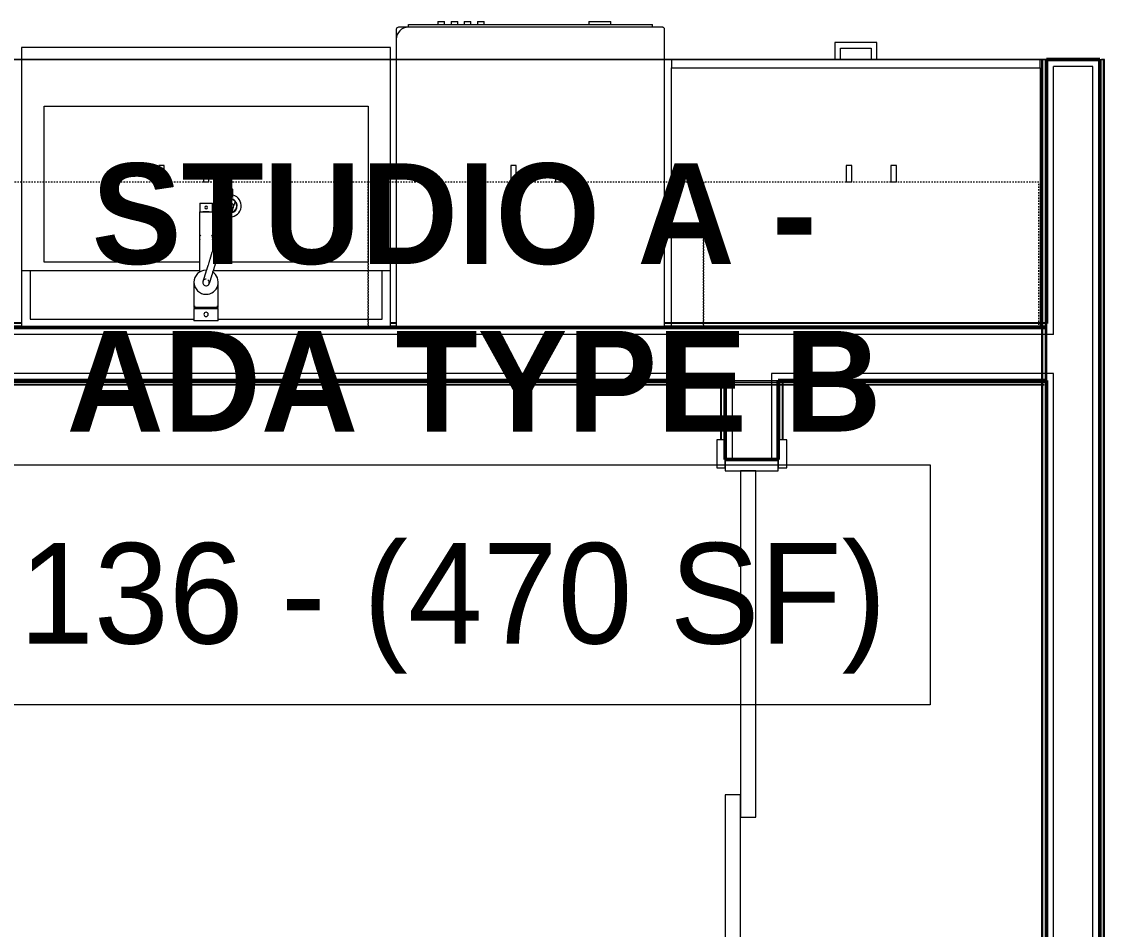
# Model space of a CAD drawing. Header units: inches. Extents: x -4235 to -464, y 9706 to 12425.
# Drawn here: x -3344.6 to -3247.8, y 10596.6 to 10677.8 of the extents above; entities that cross this region are included whole.
import ezdxf

# ---------------------------------------------------------------- set-up
doc = ezdxf.new("R2010")
doc.units = ezdxf.units.IN
doc.header["$MEASUREMENT"] = 0
doc.linetypes.add('Dash', pattern=[0.25, 0.125, -0.125])
for name, color, linetype, lineweight in [('0-1', 7, 'Continuous', 5), ('0-2', 10, 'Continuous', 9), ('A-AREA-IDEN', 2, 'Continuous', 9), ('A-DOOR-1', 7, 'Continuous', 9), ('A-DOOR-2', 90, 'Continuous', 20), ('A-DOOR-FRAM-1', 90, 'Continuous', 20), ('A-WALL-1', 250, 'Continuous', 50), ('A-WALL-2', 50, 'Continuous', 13), ('A-WALL-3', 10, 'Continuous', 9), ('A-WALL-4', 254, 'Continuous', 9), ('A-WALL-5', 7, 'Continuous', 9), ('A-WALL-6', 113, 'Continuous', 9), ('P-SANR-FIXT-1', 7, 'Continuous', 9), ('P-SANR-FIXT-2', 254, 'Continuous', 9), ('Q-CASE-1', 254, 'Continuous', 9), ('Q-CASE-2', 7, 'Continuous', 9), ('Q-CASE-3', 10, 'Continuous', 9), ('Q-CASE-4', 7, 'Dash', 9), ('Q-SPCQ-1', 7, 'Continuous', 9), ('Q-SPCQ-2', 10, 'Continuous', 9), ('Q-SPCQ-3', 254, 'Continuous', 9)]:
    doc.layers.add(name, color=color, linetype=linetype, lineweight=lineweight)
doc.styles.add('Century Gothic', font='ufonts.com_century-gothic.ttf', dxfattribs={"height": 9})
doc.styles.add('Century Gothic_B', font='GOTHICB.TTF', dxfattribs={"height": 9})

# ---------------------------------------------------------------- blocks, each defined once
blk = doc.blocks.new('Basic Wall _ INT - W4BØF - _5_8 GYP - 2X4 WOOD_BATT_ - 5_8 GYP_ - ___-3177710-BACKGROUND - 1ST FLOOR')
at = {"layer": 'A-WALL-3'}
for p, q in [((-3276.937, 10645.664), (-3276.961, 10645.664)), ((-3276.897, 10645.664), (-3276.847, 10645.664)), ((-3276.847, 10645.664), (-3276.836, 10645.664)), ((-3276.836, 10645.664), (-3276.759, 10645.664)), ((-3276.759, 10645.664), (-3276.821, 10645.664)), ((-3276.759, 10645.664), (-3276.548, 10645.664)), ((-3276.61, 10645.664), (-3276.756, 10645.664)), ((-3276.548, 10645.664), (-3276.61, 10645.664)), ((-3276.61, 10645.52), (-3276.61, 10645.471)), ((-3276.61, 10645.462), (-3276.61, 10645.385)), ((-3276.61, 10645.37), (-3276.61, 10645.27)), ((-3276.961, 10638.602), (-3276.961, 10640.352)), ((-3276.961, 10574.852), (-3276.961, 10576.602)), ((-3276.961, 10570.76), (-3276.937, 10570.784)), ((-3276.821, 10570.9), (-3276.759, 10570.962)), ((-3276.756, 10570.966), (-3276.61, 10571.111)), ((-3276.61, 10571.111), (-3276.548, 10571.173))]:
    blk.add_line(p, q, dxfattribs=at)
at = {"layer": 'A-WALL-4'}
for p, q in [((-3276.961, 10645.664), (-3276.918, 10645.664)), ((-3276.961, 10640.352), (-3276.961, 10645.664)), ((-3276.918, 10645.664), (-3276.897, 10645.664)), ((-3276.61, 10645.251), (-3276.61, 10640.352)), ((-3276.548, 10645.52), (-3276.548, 10645.471)), ((-3276.548, 10645.462), (-3276.548, 10645.385)), ((-3276.548, 10645.37), (-3276.548, 10645.27)), ((-3276.961, 10570.76), (-3276.961, 10574.852)), ((-3276.61, 10574.852), (-3276.61, 10571.111))]:
    blk.add_line(p, q, dxfattribs=at)
at = {"layer": 'A-WALL-5'}
for p, q in [((-3276.836, 10640.352), (-3276.836, 10645.664)), ((-3276.548, 10645.251), (-3276.548, 10640.352)), ((-3276.836, 10570.885), (-3276.836, 10574.852)), ((-3276.548, 10574.852), (-3276.548, 10571.173))]:
    blk.add_line(p, q, dxfattribs=at)
at = {"layer": 'A-WALL-5', "flags": 128}
for points in [[(-3276.836, 10570.885), (-3276.839, 10570.882), (-3276.847, 10570.874), (-3276.86, 10570.861), (-3276.877, 10570.844), (-3276.897, 10570.824), (-3276.918, 10570.803)], [(-3276.548, 10571.173), (-3276.667, 10571.054), (-3276.759, 10570.962), (-3276.817, 10570.904), (-3276.836, 10570.885)]]:
    blk.add_lwpolyline(points, dxfattribs=at)
blk = doc.blocks.new('Basic Wall _ INT - W4BØF - _5_8 GYP - 2X4 WOOD_BATT_ - 5_8 GYP_ - ___-3177711-BACKGROUND - 1ST FLOOR')
at = {"layer": 'A-WALL-3'}
for p, q in [((-3282.062, 10645.664), (-3282.125, 10645.664)), ((-3282.125, 10645.664), (-3282.005, 10645.664)), ((-3281.917, 10645.664), (-3282.062, 10645.664)), ((-3282.062, 10645.52), (-3282.062, 10645.473)), ((-3282.062, 10645.462), (-3282.062, 10645.388)), ((-3282.062, 10645.37), (-3282.062, 10645.274)), ((-3282.005, 10645.664), (-3281.836, 10645.664)), ((-3281.851, 10645.664), (-3281.913, 10645.664)), ((-3281.836, 10645.664), (-3281.775, 10645.664)), ((-3281.711, 10645.664), (-3281.735, 10645.664)), ((-3281.711, 10638.602), (-3281.711, 10640.352)), ((-3282.125, 10565.596), (-3282.062, 10565.659)), ((-3282.062, 10565.659), (-3281.917, 10565.804)), ((-3281.913, 10565.808), (-3281.851, 10565.87)), ((-3281.735, 10565.986), (-3281.711, 10566.01))]:
    blk.add_line(p, q, dxfattribs=at)
at = {"layer": 'A-WALL-4'}
for p, q in [((-3282.125, 10645.52), (-3282.125, 10645.473)), ((-3282.125, 10645.462), (-3282.125, 10645.388)), ((-3282.125, 10645.37), (-3282.125, 10645.274)), ((-3282.062, 10645.251), (-3282.062, 10640.352)), ((-3281.775, 10645.664), (-3281.754, 10645.664)), ((-3281.754, 10645.664), (-3281.711, 10645.664)), ((-3281.711, 10640.352), (-3281.711, 10645.664)), ((-3282.062, 10574.852), (-3282.062, 10565.659)), ((-3281.711, 10566.01), (-3281.711, 10574.852))]:
    blk.add_line(p, q, dxfattribs=at)
at = {"layer": 'A-WALL-5'}
for p, q in [((-3282.125, 10645.251), (-3282.125, 10640.352)), ((-3281.836, 10645.664), (-3281.836, 10640.352)), ((-3282.125, 10574.852), (-3282.125, 10565.596)), ((-3281.836, 10574.852), (-3281.836, 10565.885))]:
    blk.add_line(p, q, dxfattribs=at)
at = {"layer": 'A-WALL-5', "flags": 128}
for points in [[(-3281.836, 10565.885), (-3281.856, 10565.865), (-3281.914, 10565.807), (-3282.005, 10565.716), (-3282.125, 10565.596)], [(-3281.754, 10565.967), (-3281.775, 10565.946), (-3281.795, 10565.926), (-3281.812, 10565.909), (-3281.825, 10565.896), (-3281.833, 10565.888), (-3281.836, 10565.885)]]:
    blk.add_lwpolyline(points, dxfattribs=at)
blk = doc.blocks.new('SLIDING - FLUSH - 5-0 x 6-8-3203585-BACKGROUND - 1ST FLOOR')
at = {"layer": 'A-DOOR-1'}
for p, q in [((-30.25, 3), (-32.75, 3)), ((-32.75, 3), (-32.75, 2.25)), ((-30.25, 2.25), (-30.25, 3)), ((30.25, 3), (30.25, 2.25)), ((32.75, 3), (30.25, 3)), ((32.75, 2.25), (32.75, 3)), ((-32.75, 2.25), (-30.25, 2.25)), ((30.25, 2.25), (32.75, 2.25)), ((-30.25, -2.5), (-32.75, -2.5)), ((-32.75, -2.5), (-32.75, -3.25)), ((-30.25, -3.25), (-30.25, -2.5)), ((32.75, -2.5), (30.25, -2.5)), ((30.25, -2.5), (30.25, -3.25)), ((32.75, -3.25), (32.75, -2.5)), ((-32.75, -3.25), (-30.25, -3.25)), ((30.25, -3.25), (32.75, -3.25))]:
    blk.add_line(p, q, dxfattribs=at)
at = {"layer": 'A-DOOR-2'}
for p, q in [((1, 2.25), (-30, 2.25)), ((-30, 2.25), (-30, 0.875)), ((1, 0.875), (1, 2.25)), ((-30, 0.875), (1, 0.875)), ((30, 0.875), (-1, 0.875)), ((-1, 0.875), (-1, -0.5)), ((30, -0.5), (30, 0.875)), ((-1, -0.5), (30, -0.5))]:
    blk.add_line(p, q, dxfattribs=at)
at = {"layer": 'A-DOOR-FRAM-1'}
for p, q in [((-30, 2.25), (-31, 2.25)), ((-31, 2.25), (-31, -2.5)), ((-30, -2.5), (-30, 2.25)), ((31, 2.25), (30, 2.25)), ((30, 2.25), (30, -2.5)), ((31, -2.5), (31, 2.25)), ((-31, -2.5), (-30, -2.5)), ((30, -2.5), (31, -2.5))]:
    blk.add_line(p, q, dxfattribs=at)
blk = doc.blocks.new('Basic Wall _ INT - W4BØF - _5_8 GYP - 2X4 WOOD_BATT_ - 5_8 GYP_ - ___-3177713-BACKGROUND - 1ST FLOOR')
at = {"layer": 'A-WALL-3'}
for p, q in [((-3402.899, 10645.664), (-3402.899, 10645.64)), ((-3402.899, 10645.664), (-3402.049, 10645.664)), ((-3402.899, 10645.524), (-3402.899, 10645.463)), ((-3402.899, 10645.459), (-3402.899, 10645.313)), ((-3402.899, 10645.313), (-3402.899, 10645.251)), ((-3402.049, 10645.313), (-3402.899, 10645.313)), ((-3282.011, 10645.313), (-3282.125, 10645.313)), ((-3281.918, 10645.313), (-3282.005, 10645.313)), ((-3281.859, 10645.313), (-3281.914, 10645.313)), ((-3281.711, 10645.664), (-3276.961, 10645.664)), ((-3281.117, 10645.313), (-3281.711, 10645.313)), ((-3276.992, 10645.313), (-3281.086, 10645.313)), ((-3276.762, 10645.313), (-3276.817, 10645.313)), ((-3276.672, 10645.313), (-3276.759, 10645.313)), ((-3276.554, 10645.313), (-3276.667, 10645.313)), ((-3253.289, 10645.313), (-3253.375, 10645.313)), ((-3253.189, 10645.313), (-3253.255, 10645.313)), ((-3252.961, 10645.64), (-3252.961, 10645.664)), ((-3252.961, 10645.6), (-3252.961, 10645.539)), ((-3252.961, 10645.539), (-3252.961, 10645.52)), ((-3252.961, 10645.463), (-3252.961, 10645.524)), ((-3252.961, 10645.52), (-3252.961, 10645.37)), ((-3252.961, 10645.313), (-3252.961, 10645.459)), ((-3252.961, 10645.37), (-3252.961, 10645.251)), ((-3252.961, 10645.251), (-3252.961, 10645.313))]:
    blk.add_line(p, q, dxfattribs=at)
at = {"layer": 'A-WALL-4'}
for p, q in [((-3402.899, 10645.622), (-3402.899, 10645.664)), ((-3402.899, 10645.539), (-3402.899, 10645.622)), ((-3402.899, 10645.539), (-3402.049, 10645.539)), ((-3402.899, 10645.251), (-3402.899, 10645.539)), ((-3402.049, 10645.251), (-3402.899, 10645.251)), ((-3402.049, 10645.664), (-3281.711, 10645.664)), ((-3282.125, 10645.313), (-3402.049, 10645.313)), ((-3282.012, 10645.251), (-3282.125, 10645.251)), ((-3281.919, 10645.251), (-3282.005, 10645.251)), ((-3281.859, 10645.251), (-3281.914, 10645.251)), ((-3281.711, 10645.539), (-3281.097, 10645.539)), ((-3281.123, 10645.251), (-3281.711, 10645.251)), ((-3281.086, 10645.539), (-3276.972, 10645.539)), ((-3276.998, 10645.251), (-3281.086, 10645.251)), ((-3276.961, 10645.664), (-3252.961, 10645.664)), ((-3276.762, 10645.251), (-3276.817, 10645.251)), ((-3276.673, 10645.251), (-3276.759, 10645.251)), ((-3276.555, 10645.251), (-3276.667, 10645.251)), ((-3253.375, 10645.313), (-3276.554, 10645.313)), ((-3253.289, 10645.251), (-3253.375, 10645.251)), ((-3253.189, 10645.251), (-3253.255, 10645.251)), ((-3252.961, 10645.664), (-3252.961, 10645.622)), ((-3252.961, 10645.622), (-3252.961, 10645.6))]:
    blk.add_line(p, q, dxfattribs=at)
at = {"layer": 'A-WALL-5'}
for p, q in [((-3402.049, 10645.539), (-3281.711, 10645.539)), ((-3282.125, 10645.251), (-3402.049, 10645.251)), ((-3276.961, 10645.539), (-3252.961, 10645.539)), ((-3253.375, 10645.251), (-3276.548, 10645.251))]:
    blk.add_line(p, q, dxfattribs=at)
blk = doc.blocks.new('Basic Wall _ INT - W4BØF - _5_8 GYP - 2X4 WOOD_BATT_ - 5_8 GYP_ - ___-3177712-BACKGROUND - 1ST FLOOR')
at = {"layer": 'A-WALL-3'}
for p, q in [((-3402.899, 10650.828), (-3402.899, 10650.766)), ((-3402.899, 10650.766), (-3402.899, 10650.62)), ((-3402.049, 10650.766), (-3402.899, 10650.766)), ((-3344.649, 10650.766), (-3376.649, 10650.766)), ((-3311.133, 10650.766), (-3311.649, 10650.766)), ((-3253.375, 10650.766), (-3287.133, 10650.766)), ((-3253.283, 10650.828), (-3253.375, 10650.828)), ((-3253.283, 10650.766), (-3253.375, 10650.766)), ((-3253.185, 10650.828), (-3253.255, 10650.828)), ((-3253.185, 10650.766), (-3253.255, 10650.766)), ((-3253.119, 10650.828), (-3253.164, 10650.828)), ((-3253.119, 10650.766), (-3253.164, 10650.766)), ((-3252.961, 10650.787), (-3252.961, 10650.539)), ((-3252.961, 10650.62), (-3252.961, 10650.766)), ((-3402.899, 10650.616), (-3402.899, 10650.554)), ((-3402.899, 10650.438), (-3402.899, 10650.414)), ((-3402.899, 10650.414), (-3402.049, 10650.414)), ((-3401.649, 10650.414), (-3376.649, 10650.414)), ((-3344.649, 10650.539), (-3376.649, 10650.539)), ((-3376.649, 10650.414), (-3344.649, 10650.414)), ((-3344.649, 10650.414), (-3311.649, 10650.414)), ((-3311.133, 10650.539), (-3311.649, 10650.539)), ((-3311.649, 10650.414), (-3311.133, 10650.414)), ((-3252.961, 10650.539), (-3287.133, 10650.539)), ((-3287.133, 10650.414), (-3252.961, 10650.414)), ((-3252.961, 10650.554), (-3252.961, 10650.616)), ((-3252.961, 10650.539), (-3252.961, 10650.528)), ((-3252.961, 10650.528), (-3252.961, 10650.479)), ((-3252.961, 10650.479), (-3252.961, 10650.457)), ((-3252.961, 10650.457), (-3252.961, 10650.414)), ((-3252.961, 10650.414), (-3252.961, 10650.438))]:
    blk.add_line(p, q, dxfattribs=at)
at = {"layer": 'A-WALL-4'}
for p, q in [((-3402.899, 10650.539), (-3402.899, 10650.828)), ((-3402.049, 10650.828), (-3402.899, 10650.828)), ((-3401.649, 10650.766), (-3402.049, 10650.766)), ((-3344.649, 10650.828), (-3376.649, 10650.828)), ((-3311.133, 10650.828), (-3311.649, 10650.828)), ((-3253.375, 10650.828), (-3287.133, 10650.828)), ((-3402.049, 10650.539), (-3402.899, 10650.539)), ((-3402.899, 10650.457), (-3402.899, 10650.539)), ((-3402.899, 10650.414), (-3402.899, 10650.457)), ((-3402.049, 10650.414), (-3401.649, 10650.414))]:
    blk.add_line(p, q, dxfattribs=at)
at = {"layer": 'A-WALL-5'}
for p, q in [((-3401.649, 10650.828), (-3402.049, 10650.828)), ((-3401.649, 10650.539), (-3402.049, 10650.539))]:
    blk.add_line(p, q, dxfattribs=at)
blk = doc.blocks.new('Basic Wall _ INT - W4BØF - _5_8 GYP - 2X4 WOOD_BATT_ - 5_8 GYP_ - ___-3177714-BACKGROUND - 1ST FLOOR')
at = {"layer": 'A-WALL-3'}
for p, q in [((-3253.312, 10674.414), (-3253.375, 10674.414)), ((-3253.375, 10674.414), (-3253.106, 10674.414)), ((-3253.375, 10673.914), (-3253.375, 10674.414)), ((-3253.167, 10674.414), (-3253.312, 10674.414)), ((-3253.312, 10673.914), (-3253.312, 10674.414)), ((-3253.101, 10674.414), (-3253.163, 10674.414)), ((-3253.106, 10674.414), (-3253.086, 10674.414)), ((-3253.086, 10674.414), (-3253.086, 10673.914)), ((-3253.086, 10674.414), (-3253.083, 10674.414)), ((-3253.083, 10674.414), (-3253.004, 10674.414)), ((-3253.004, 10674.414), (-3252.961, 10674.414)), ((-3252.961, 10674.414), (-3252.985, 10674.414)), ((-3252.961, 10674.414), (-3252.961, 10673.914)), ((-3253.312, 10650.828), (-3253.312, 10673.914)), ((-3252.961, 10673.914), (-3252.961, 10650.789)), ((-3253.375, 10650.709), (-3253.375, 10650.789)), ((-3253.312, 10650.709), (-3253.312, 10650.789)), ((-3253.086, 10650.789), (-3253.086, 10650.438)), ((-3252.961, 10650.789), (-3252.961, 10650.414)), ((-3253.375, 10650.617), (-3253.375, 10650.708)), ((-3253.375, 10650.559), (-3253.375, 10650.617)), ((-3253.312, 10650.617), (-3253.312, 10650.708)), ((-3253.312, 10650.559), (-3253.312, 10650.617)), ((-3253.312, 10649.789), (-3253.312, 10650.413)), ((-3252.961, 10650.414), (-3252.961, 10645.664)), ((-3253.312, 10646.289), (-3253.312, 10649.739)), ((-3253.312, 10645.664), (-3253.312, 10646.28)), ((-3253.312, 10645.462), (-3253.312, 10645.52)), ((-3253.312, 10645.371), (-3253.312, 10645.462)), ((-3253.312, 10645.251), (-3253.312, 10645.37)), ((-3253.375, 10571.173), (-3253.312, 10571.111)), ((-3253.312, 10571.111), (-3253.167, 10570.966)), ((-3253.163, 10570.962), (-3253.101, 10570.9)), ((-3252.985, 10570.784), (-3252.961, 10570.76))]:
    blk.add_line(p, q, dxfattribs=at)
at = {"layer": 'A-WALL-4'}
for p, q in [((-3253.375, 10650.789), (-3253.375, 10673.914)), ((-3253.086, 10673.914), (-3253.086, 10650.789)), ((-3253.375, 10649.738), (-3253.375, 10650.413)), ((-3253.086, 10650.414), (-3253.086, 10649.789)), ((-3253.086, 10649.772), (-3253.086, 10646.289)), ((-3253.375, 10646.289), (-3253.375, 10649.731)), ((-3253.375, 10645.664), (-3253.375, 10646.279)), ((-3253.086, 10646.286), (-3253.086, 10645.664)), ((-3253.375, 10645.462), (-3253.375, 10645.52)), ((-3253.375, 10645.371), (-3253.375, 10645.462)), ((-3253.375, 10645.251), (-3253.375, 10645.37)), ((-3253.312, 10571.111), (-3253.312, 10645.251)), ((-3252.961, 10645.664), (-3252.961, 10570.76))]:
    blk.add_line(p, q, dxfattribs=at)
at = {"layer": 'A-WALL-5'}
for p, q in [((-3253.375, 10571.173), (-3253.375, 10645.251)), ((-3253.086, 10645.664), (-3253.086, 10570.885))]:
    blk.add_line(p, q, dxfattribs=at)
at = {"layer": 'A-WALL-5', "flags": 128}
for points in [[(-3253.086, 10570.885), (-3253.106, 10570.904), (-3253.164, 10570.962), (-3253.255, 10571.054), (-3253.375, 10571.173)], [(-3253.004, 10570.803), (-3253.025, 10570.824), (-3253.045, 10570.844), (-3253.062, 10570.861), (-3253.075, 10570.874), (-3253.083, 10570.882), (-3253.086, 10570.885)]]:
    blk.add_lwpolyline(points, dxfattribs=at)
blk = doc.blocks.new('Basic Wall _ INT - W4BØF - _5_8 GYP - 2X4 WOOD_BATT_ - 5_8 GYP_ - ___-3177715-BACKGROUND - 1ST FLOOR')
at = {"layer": 'A-WALL-3'}
for p, q in [((-3248.211, 10566.01), (-3248.187, 10565.986)), ((-3248.041, 10565.839), (-3248.006, 10565.804)), ((-3248.006, 10565.804), (-3247.86, 10565.659)), ((-3247.86, 10565.659), (-3247.798, 10565.596))]:
    blk.add_line(p, q, dxfattribs=at)
at = {"layer": 'A-WALL-4'}
for p, q in [((-3248.187, 10674.414), (-3248.211, 10674.414)), ((-3248.211, 10674.414), (-3248.211, 10566.01)), ((-3247.86, 10674.414), (-3248.041, 10674.414)), ((-3247.798, 10674.414), (-3247.86, 10674.414)), ((-3247.86, 10565.659), (-3247.86, 10674.414))]:
    blk.add_line(p, q, dxfattribs=at)
at = {"layer": 'A-WALL-5'}
for p, q in [((-3248.211, 10674.414), (-3248.168, 10674.414)), ((-3248.168, 10674.414), (-3248.086, 10674.414)), ((-3248.086, 10565.885), (-3248.086, 10674.414)), ((-3248.086, 10674.414), (-3247.798, 10674.414)), ((-3247.798, 10565.596), (-3247.798, 10674.414))]:
    blk.add_line(p, q, dxfattribs=at)
at = {"layer": 'A-WALL-5', "flags": 128}
for points in [[(-3248.086, 10565.885), (-3248.089, 10565.888), (-3248.097, 10565.896), (-3248.11, 10565.909), (-3248.127, 10565.926), (-3248.147, 10565.946), (-3248.168, 10565.967)], [(-3247.798, 10565.596), (-3247.917, 10565.716), (-3248.009, 10565.807), (-3248.067, 10565.865), (-3248.086, 10565.885)]]:
    blk.add_lwpolyline(points, dxfattribs=at)
blk = doc.blocks.new('300 Series Wall Hung Cabinet_302 - 33_ X 21_-2750688-BACKGROUND - 1ST FLOOR')
at = {"layer": 'Q-CASE-2'}
for p, q in [((-2.25, -15.375), (-1.762, -15.375)), ((-2.25, -15.375), (-2.25, -16.874)), ((-1.762, -16.874), (-1.762, -15.375)), ((1.75, -15.375), (2.238, -15.375)), ((1.75, -15.375), (1.75, -16.874)), ((2.238, -16.874), (2.238, -15.375)), ((-2.25, -16.874), (-1.762, -16.874)), ((1.75, -16.874), (2.238, -16.874))]:
    blk.add_line(p, q, dxfattribs=at)
at = {"layer": 'Q-CASE-4'}
for p, q in [((16.5, -2.375), (-16.5, -2.375)), ((-16.5, -2.375), (-16.5, -15.375)), ((16.5, -15.375), (16.5, -2.375)), ((-16.5, -15.375), (16.5, -15.375))]:
    blk.add_line(p, q, dxfattribs=at)
blk = doc.blocks.new('Vanity Cabinet-Double Door - 33_-V32-BACKGROUND - 1ST FLOOR')
at = {"layer": 'Q-CASE-1'}
for p, q in [((-15.762, 5.097), (-15.762, 0.375)), ((-15.762, 5.097), (-15.762, 0.375)), ((-15.012, 5.097), (-15.012, 0.75)), ((16.488, 0.75), (16.488, 5.097)), ((17.238, 0.375), (17.238, 5.097)), ((17.238, 0.375), (17.238, 5.097)), ((-15.012, 0.75), (-0.345, 0.75)), ((1.82, 0.75), (16.488, 0.75))]:
    blk.add_line(p, q, dxfattribs=at)
at = {"layer": 'Q-CASE-3'}
for p, q in [((-15.762, 0.375), (-15.762, 0)), ((-15.762, 0.375), (-15.762, 0)), ((17.238, 0), (17.238, 0.375)), ((17.238, 0), (17.238, 0.375)), ((-15.762, 0), (17.238, 0)), ((-15.762, 0), (17.238, 0)), ((-15.762, 0), (17.238, 0))]:
    blk.add_line(p, q, dxfattribs=at)
blk = doc.blocks.new('Base Cabinet 3 Drawer 230 - Base Cabinet 3 Drawer 230 33_-2568065-BACKGROUND - 1ST FLOOR')
at = {"layer": 'Q-CASE-1'}
for p, q in [((-15.762, -23.25), (-15.762, -0.375)), ((17.238, -0.375), (17.238, -23.25)), ((-15.762, -23.25), (-15.762, -24)), ((17.238, -23.25), (-15.762, -23.25)), ((-15.762, -24), (17.238, -24)), ((-1.137, -24), (-0.638, -24)), ((2.613, -24), (2.113, -24)), ((17.238, -24), (17.238, -23.25))]:
    blk.add_line(p, q, dxfattribs=at)
at = {"layer": 'Q-CASE-2'}
for p, q in [((-1.137, -24), (-1.137, -25.5)), ((-0.638, -25.001), (-0.638, -24)), ((2.113, -24), (2.113, -25.001)), ((2.613, -25.5), (2.613, -24)), ((2.113, -25.001), (-0.638, -25.001)), ((-1.137, -25.5), (2.613, -25.5))]:
    blk.add_line(p, q, dxfattribs=at)
at = {"layer": 'Q-CASE-3'}
for p, q in [((-15.762, 0), (17.238, 0)), ((-15.762, -0.375), (-15.762, -0.001)), ((17.238, 0), (17.238, -0.375)), ((-1.137, -24), (-0.638, -24)), ((-1.137, -24), (-0.638, -24)), ((2.613, -24), (2.113, -24)), ((2.613, -24), (2.113, -24))]:
    blk.add_line(p, q, dxfattribs=at)
blk = doc.blocks.new('kitchen_faucet_14143 - kitchen_faucet_14143-V137-BACKGROUND - 1ST FLOOR')
at = {"layer": 'P-SANR-FIXT-1'}
for p, q in [((-7.579, 2.398), (-8.244, 2.398)), ((-8.244, 2.201), (-7.579, 2.201)), ((-6.988, 1.91), (-7.411, 2.043)), ((-7.234, 2.592), (-6.814, 2.46)), ((2.264, 1.083), (0, 1.083)), ((2.342, 1.024), (2.101, 1.024)), ((2.264, 1.083), (2.264, -1.083)), ((3.445, 1.083), (2.342, 1.083)), ((2.342, -1.083), (2.342, 1.083)), ((3.445, 1.083), (3.445, -1.083)), ((-6.299, 0.571), (-7.087, 0.571)), ((-7.087, -0.571), (-7.087, 0.571)), ((-2.826, 0.591), (-6.299, 0.591)), ((-6.299, 0.511), (-6.299, 0.591)), ((-6.299, 0.418), (-6.299, 0.497)), ((-6.299, 0.295), (-6.299, 0.405)), ((-6.299, 0.153), (-6.299, 0.286)), ((-6.299, 0.285), (-6.299, 0.153)), ((-6.299, 0.148), (-6.299, -0.148)), ((-6.299, -0.148), (-6.299, 0.148)), ((-3.975, 0.591), (-4.892, 0.591)), ((-0.9, 0.591), (-0.944, 0.591)), ((-7.087, -0.571), (-6.299, -0.571)), ((-6.299, -0.153), (-6.299, -0.285)), ((-6.299, -0.286), (-6.299, -0.153)), ((-6.299, -0.405), (-6.299, -0.295)), ((-6.299, -0.511), (-6.299, -0.418)), ((-6.299, -0.591), (-6.299, -0.57)), ((-6.299, -0.591), (-0.9, -0.591)), ((-4.892, -0.591), (-3.975, -0.591)), ((0, -1.083), (2.264, -1.083)), ((2.101, -1.024), (2.342, -1.024)), ((2.342, -1.083), (3.445, -1.083))]:
    blk.add_line(p, q, dxfattribs=at)
at = {"layer": 'P-SANR-FIXT-1', "flags": 128}
for points in [[(-6.524, 2.152), (-6.534, 2.229), (-6.564, 2.3), (-6.611, 2.361), (-6.672, 2.408), (-6.743, 2.437), (-6.82, 2.448), (-6.896, 2.437), (-6.967, 2.408), (-7.028, 2.361), (-7.075, 2.3), (-7.105, 2.229), (-7.115, 2.152)], [(-7.115, 2.152), (-7.105, 2.076), (-7.075, 2.005), (-7.028, 1.943), (-6.967, 1.897), (-6.896, 1.867), (-6.82, 1.857), (-6.743, 1.867), (-6.672, 1.897), (-6.611, 1.943)], [(-6.731, 2.434), (-6.73, 2.434), (-6.729, 2.433), (-6.727, 2.433), (-6.724, 2.432), (-6.721, 2.431), (-6.716, 2.429), (-6.711, 2.428), (-6.705, 2.426), (-6.698, 2.424), (-6.691, 2.421), (-6.682, 2.419), (-6.535, 2.372), (-6.517, 2.366), (-6.498, 2.36), (-6.479, 2.354), (-6.458, 2.348), (-6.437, 2.341), (-6.415, 2.334), (-6.393, 2.327), (-6.369, 2.32), (-6.345, 2.312), (-6.32, 2.304), (-6.294, 2.296), (-6.267, 2.288), (-6.24, 2.279), (-6.212, 2.27), (-6.183, 2.261), (-6.153, 2.252), (-6.123, 2.242), (-6.092, 2.232), (-6.06, 2.222), (-6.027, 2.212), (-5.993, 2.201), (-5.959, 2.19), (-5.924, 2.179), (-5.888, 2.168), (-5.852, 2.157), (-5.815, 2.145), (-5.777, 2.133), (-5.738, 2.121), (-5.699, 2.108), (-5.658, 2.095), (-5.617, 2.083), (-5.576, 2.069), (-5.534, 2.056), (-5.491, 2.042), (-5.447, 2.029), (-5.402, 2.015), (-5.357, 2), (-5.312, 1.986), (-5.265, 1.971), (-5.218, 1.957), (-5.171, 1.941), (-5.122, 1.926), (-5.073, 1.911), (-5.024, 1.895), (-4.974, 1.879), (-4.923, 1.863), (-4.872, 1.847), (-4.82, 1.831), (-4.768, 1.814), (-4.715, 1.798), (-4.661, 1.781), (-4.607, 1.764), (-4.553, 1.747), (-4.498, 1.729), (-4.443, 1.712), (-4.387, 1.694), (-4.331, 1.676), (-4.274, 1.659), (-4.217, 1.641), (-4.16, 1.623), (-4.103, 1.604), (-4.045, 1.586), (-3.986, 1.568), (-3.928, 1.549), (-3.869, 1.531), (-3.81, 1.512), (-3.751, 1.494), (-3.692, 1.475), (-3.632, 1.456), (-3.573, 1.437), (-3.513, 1.418), (-3.453, 1.4), (-3.393, 1.381), (-3.334, 1.362), (-3.274, 1.343), (-3.214, 1.324), (-3.154, 1.305), (-3.094, 1.286), (-3.034, 1.267), (-2.975, 1.249), (-2.915, 1.23), (-2.856, 1.211), (-2.797, 1.192), (-2.738, 1.174), (-2.679, 1.155), (-2.621, 1.137), (-2.563, 1.118), (-2.505, 1.1), (-1.882, 0.904), (-1.83, 0.887), (-1.777, 0.871), (-1.726, 0.854), (-1.675, 0.838), (-1.624, 0.822), (-1.396, 0.75), (-1.349, 0.735), (-1.303, 0.721), (-1.257, 0.706), (-1.212, 0.692), (-1.168, 0.678), (-1.124, 0.664), (-1.081, 0.651), (-1.039, 0.637), (-0.997, 0.624), (-0.956, 0.611), (-0.916, 0.599), (-0.877, 0.586), (-0.838, 0.574), (-0.8, 0.562), (-0.763, 0.55), (-0.727, 0.539), (-0.691, 0.528), (-0.656, 0.517), (-0.622, 0.506), (-0.589, 0.495), (-0.556, 0.485), (-0.524, 0.475), (-0.493, 0.465), (-0.462, 0.456), (-0.433, 0.446), (-0.404, 0.437), (-0.376, 0.428), (-0.349, 0.42), (-0.322, 0.411), (-0.296, 0.403), (-0.271, 0.395), (-0.247, 0.388), (-0.224, 0.38), (-0.201, 0.373), (-0.179, 0.366), (-0.158, 0.36), (-0.138, 0.353), (-0.118, 0.347), (-0.1, 0.341), (-0.082, 0.335), (-0.065, 0.33), (-0.048, 0.325), (-0.033, 0.32), (-0.018, 0.315), (-0.004, 0.311), (0.009, 0.307), (0.021, 0.303), (0.033, 0.299), (0.044, 0.296), (0.054, 0.293), (0.063, 0.29), (0.071, 0.287), (0.079, 0.285), (0.086, 0.282), (0.092, 0.281), (0.097, 0.279), (0.102, 0.277), (0.106, 0.276), (0.109, 0.275), (0.111, 0.275), (0.112, 0.274), (0.113, 0.274)], [(-6.909, 1.871), (-6.908, 1.871), (-6.907, 1.87), (-6.905, 1.87), (-6.902, 1.869), (-6.899, 1.868), (-6.894, 1.866), (-6.889, 1.865), (-6.883, 1.863), (-6.876, 1.861), (-6.869, 1.858), (-6.86, 1.856), (-6.713, 1.809), (-6.695, 1.803), (-6.676, 1.797), (-6.512, 1.746), (-6.487, 1.738), (-6.461, 1.729), (-6.434, 1.721), (-6.406, 1.712), (-6.377, 1.703), (-6.348, 1.694), (-6.318, 1.684), (-6.287, 1.675), (-6.256, 1.665), (-6.224, 1.655), (-6.191, 1.644), (-6.157, 1.633), (-6.122, 1.623), (-6.087, 1.611), (-6.051, 1.6), (-6.014, 1.588), (-5.976, 1.577), (-5.938, 1.564), (-5.899, 1.552), (-5.859, 1.54), (-5.819, 1.527), (-5.778, 1.514), (-5.736, 1.501), (-5.693, 1.487), (-5.65, 1.473), (-5.606, 1.46), (-5.561, 1.446), (-5.516, 1.431), (-5.47, 1.417), (-5.423, 1.402), (-5.376, 1.387), (-5.328, 1.372), (-5.279, 1.357), (-5.23, 1.341), (-5.18, 1.325), (-4.479, 1.104), (-4.422, 1.086), (-4.365, 1.068), (-4.307, 1.05), (-4.25, 1.032), (-4.191, 1.013), (-4.133, 0.995), (-4.075, 0.976), (-4.016, 0.958), (-3.957, 0.939), (-3.897, 0.92), (-3.838, 0.902), (-3.778, 0.883), (-3.719, 0.864), (-3.659, 0.845), (-3.599, 0.826), (-3.539, 0.807), (-3.479, 0.789), (-3.42, 0.77), (-3.36, 0.751), (-3.3, 0.732), (-3.24, 0.713), (-3.181, 0.694), (-3.121, 0.675), (-3.062, 0.657), (-3.002, 0.638), (-2.943, 0.619), (-2.885, 0.601), (-2.826, 0.582), (-2.768, 0.564), (-2.71, 0.546), (-2.652, 0.527), (-2.034, 0.332), (-1.982, 0.316), (-1.93, 0.3), (-1.879, 0.283), (-1.828, 0.267), (-1.778, 0.251), (-1.538, 0.176), (-1.491, 0.161), (-1.446, 0.147), (-1.4, 0.132), (-1.356, 0.118), (-1.312, 0.104), (-1.269, 0.091), (-1.226, 0.077), (-1.185, 0.064), (-1.144, 0.051), (-1.103, 0.039), (-1.064, 0.026), (-1.025, 0.014), (-0.987, 0.002), (-0.95, -0.01), (-0.913, -0.021), (-0.877, -0.033), (-0.842, -0.044), (-0.808, -0.055), (-0.774, -0.065), (-0.741, -0.076), (-0.709, -0.086), (-0.678, -0.096), (-0.647, -0.105), (-0.617, -0.115), (-0.588, -0.124), (-0.56, -0.133), (-0.533, -0.142), (-0.506, -0.15), (-0.48, -0.158), (-0.455, -0.166), (-0.43, -0.174), (-0.407, -0.181), (-0.384, -0.188), (-0.362, -0.195), (-0.341, -0.202), (-0.32, -0.209), (-0.3, -0.215), (-0.282, -0.221), (-0.263, -0.226), (-0.246, -0.232), (-0.23, -0.237), (-0.214, -0.242), (-0.199, -0.247), (-0.185, -0.251), (-0.172, -0.255), (-0.159, -0.259), (-0.147, -0.263), (-0.136, -0.267), (-0.126, -0.27), (-0.117, -0.273), (-0.108, -0.276), (-0.1, -0.278), (-0.093, -0.28), (-0.087, -0.282), (-0.081, -0.284), (-0.077, -0.285), (-0.073, -0.287), (-0.069, -0.288), (-0.067, -0.288), (-0.066, -0.289), (-0.065, -0.289)], [(0.266, -0.177), (0.301, -0.109), (0.318, -0.033), (0.315, 0.044), (0.292, 0.117), (0.25, 0.182), (0.193, 0.234), (0.125, 0.27), (0.05, 0.287), (-0.027, 0.283), (-0.101, 0.26), (-0.166, 0.219), (-0.218, 0.162)], [(-0.269, -0.008), (-0.267, -0.059), (-0.244, -0.132), (-0.202, -0.197), (-0.146, -0.249), (-0.077, -0.285), (-0.002, -0.302), (0.075, -0.298), (0.149, -0.275), (0.214, -0.234), (0.266, -0.177)]]:
    blk.add_lwpolyline(points, dxfattribs=at)
at = {"layer": 'P-SANR-FIXT-1'}
for centre, radius, start, end in [((-6.832, 2.159), 0.984, 0, 165), ((-6.832, 2.159), 0.984, 176.37544, 180), ((-6.832, 2.159), 0.984, 180, 325.37114), ((-6.832, 2.159), 0.63, 10.30839, 180), ((-6.832, 2.159), 0.63, 180, 315), ((-6.832, 2.159), 0.591, 132.88346, 180), ((-6.832, 2.159), 0.591, 180, 191.36029), ((-6.832, 2.159), 0.591, 191.36029, 312.7731), ((-6.832, 2.159), 0.591, 14.76483, 132.88346), ((0, 0), 1.083, 0, 147.47116), ((-6.689, 0), 0.118, 0, 180), ((0, 0), 1.083, 177.61887, 180), ((2.878, 0), 0.197, 360, 180), ((-6.689, 0), 0.118, 180, 360), ((0, 0), 1.083, 180, 360), ((2.878, 0), 0.197, 180, 360)]:
    blk.add_arc(centre, radius, start, end, dxfattribs=at)
for centre, major_axis, ratio, start_param, end_param in [((-8.244, 2.3), (0, 0.0984), 0.984808, 4.712389, 7.853982), ((-8.244, 2.3), (0, 0.0984), 0.984808, 1.570796, 4.712389), ((-3.975, 0), (0, 0.591), 0.906308, 6.021386, 6.806784), ((-3.975, 0), (0, 0.591), 0.906308, 2.617994, 3.403392)]:
    blk.add_ellipse(centre, major_axis=major_axis, ratio=ratio, start_param=start_param, end_param=end_param, dxfattribs=at)
blk = doc.blocks.new('Stainless Steel Farmhous Kitchen Sink - Stainless Steel Farmhous Kitchen Sink-V77-BACKGROUND - 1ST FLOOR')
at = {"layer": 'P-SANR-FIXT-1'}
for p, q in [((-33, 22.203), (-33, 21.149)), ((0, 22.203), (-33, 22.203)), ((0, 21.149), (0, 22.203))]:
    blk.add_line(p, q, dxfattribs=at)
at = {"layer": 'P-SANR-FIXT-2'}
for p, q in [((-33, 21.149), (-33, 2.247)), ((0, 2.247), (0, 21.149)), ((-31, 3), (-31, 16.956)), ((-31, 16.956), (-2, 16.956)), ((-2, 16.956), (-2, 3)), ((-17.085, 3), (-31, 3)), ((-2, 3), (-15.64, 3)), ((-33, 2.247), (-17.087, 2.247)), ((-15.879, 2.247), (0, 2.247))]:
    blk.add_line(p, q, dxfattribs=at)
blk = doc.blocks.new('300 Series Wall Hung Cabinet_302 - 30_ X 27_-2569782-BACKGROUND - 1ST FLOOR')
at = {"layer": 'Q-CASE-2'}
for p, q in [((-2.25, -15.375), (-1.762, -15.375)), ((-2.25, -15.375), (-2.25, -16.874)), ((-1.762, -16.874), (-1.762, -15.375)), ((1.75, -15.375), (2.238, -15.375)), ((1.75, -15.375), (1.75, -16.874)), ((2.238, -16.874), (2.238, -15.375)), ((-2.25, -16.874), (-1.762, -16.874)), ((1.75, -16.874), (2.238, -16.874))]:
    blk.add_line(p, q, dxfattribs=at)
at = {"layer": 'Q-CASE-4'}
for p, q in [((15, -2.375), (-15, -2.375)), ((-15, -2.375), (-15, -15.375)), ((15, -15.375), (15, -2.375)), ((-15, -15.375), (15, -15.375))]:
    blk.add_line(p, q, dxfattribs=at)
blk = doc.blocks.new('CTR - 1st Phase - Unit Layouts_rvt-1-BACKGROUND - 1ST FLOOR')
at = {"layer": 'A-WALL-1'}
for p, q in [((-3252.961, 10674.414), (-3252.961, 10650.789)), ((-3252.336, 10674.414), (-3252.961, 10674.414)), ((-3248.836, 10674.414), (-3252.336, 10674.414)), ((-3248.211, 10674.414), (-3248.836, 10674.414)), ((-3248.211, 10566.01), (-3248.211, 10674.414)), ((-3252.961, 10650.414), (-3376.649, 10650.414)), ((-3402.899, 10645.664), (-3281.711, 10645.664)), ((-3281.711, 10645.664), (-3281.711, 10638.602)), ((-3276.961, 10638.602), (-3276.961, 10645.664)), ((-3276.961, 10645.664), (-3252.961, 10645.664)), ((-3252.961, 10645.664), (-3252.961, 10570.76)), ((-3281.711, 10638.602), (-3276.961, 10638.602))]:
    blk.add_line(p, q, dxfattribs=at)
at = {"layer": 'A-WALL-2'}
for p, q in [((-3252.336, 10650.789), (-3252.336, 10673.789)), ((-3248.836, 10673.789), (-3252.336, 10673.789)), ((-3248.836, 10566.635), (-3248.836, 10673.789)), ((-3252.336, 10650.414), (-3252.336, 10650.789)), ((-3252.961, 10649.789), (-3402.274, 10649.789)), ((-3252.336, 10649.789), (-3252.961, 10649.789)), ((-3252.336, 10649.789), (-3252.336, 10650.414)), ((-3281.086, 10646.289), (-3402.274, 10646.289)), ((-3281.086, 10646.289), (-3281.086, 10645.664)), ((-3277.586, 10646.289), (-3277.586, 10645.664)), ((-3252.961, 10646.289), (-3277.586, 10646.289)), ((-3252.336, 10646.289), (-3252.961, 10646.289)), ((-3252.336, 10570.135), (-3252.336, 10646.289)), ((-3281.086, 10645.664), (-3281.086, 10638.602)), ((-3277.586, 10645.664), (-3277.586, 10638.602))]:
    blk.add_line(p, q, dxfattribs=at)
at = {"layer": 'A-WALL-3'}
for p, q in [((-3252.961, 10674.414), (-3252.961, 10673.914)), ((-3248.211, 10566.01), (-3248.211, 10674.414)), ((-3252.961, 10673.914), (-3252.961, 10650.828)), ((-3252.961, 10650.789), (-3252.961, 10650.559)), ((-3311.133, 10650.414), (-3311.649, 10650.414)), ((-3253.375, 10650.414), (-3287.133, 10650.414)), ((-3253.283, 10650.414), (-3253.375, 10650.414)), ((-3253.185, 10650.414), (-3253.255, 10650.414)), ((-3253.119, 10650.414), (-3253.164, 10650.414)), ((-3402.049, 10645.664), (-3282.125, 10645.664)), ((-3282.125, 10645.664), (-3281.856, 10645.664)), ((-3281.711, 10645.52), (-3281.711, 10645.473)), ((-3281.711, 10645.462), (-3281.711, 10645.388)), ((-3281.711, 10645.37), (-3281.711, 10645.274)), ((-3281.711, 10645.251), (-3281.711, 10640.352)), ((-3276.961, 10645.471), (-3276.961, 10645.52)), ((-3276.961, 10645.385), (-3276.961, 10645.462)), ((-3276.961, 10645.27), (-3276.961, 10645.37)), ((-3276.961, 10640.352), (-3276.961, 10645.251)), ((-3276.817, 10645.664), (-3276.548, 10645.664)), ((-3276.548, 10645.664), (-3253.375, 10645.664)), ((-3253.375, 10645.664), (-3253.289, 10645.664)), ((-3253.255, 10645.664), (-3253.189, 10645.664)), ((-3252.961, 10645.52), (-3252.961, 10645.251)), ((-3252.961, 10645.251), (-3252.961, 10570.76)), ((-3281.711, 10640.352), (-3281.711, 10638.602)), ((-3276.961, 10638.602), (-3276.961, 10640.352)), ((-3276.961, 10638.602), (-3281.711, 10638.602))]:
    blk.add_line(p, q, dxfattribs=at)
at = {"layer": 'A-WALL-4'}
blk.add_line((-3252.961, 10674.414), (-3248.211, 10674.414), dxfattribs=at)
at = {"layer": 'A-WALL-6'}
for p, q in [((-3252.961, 10674.414), (-3377.649, 10674.414)), ((-3377.649, 10674.414), (-3252.961, 10674.414)), ((-3252.961, 10650.789), (-3252.961, 10674.414)), ((-3252.961, 10674.414), (-3252.961, 10650.789)), ((-3252.961, 10650.414), (-3252.961, 10650.789)), ((-3252.961, 10650.789), (-3252.961, 10650.414)), ((-3376.649, 10650.414), (-3252.961, 10650.414)), ((-3252.961, 10650.414), (-3376.649, 10650.414))]:
    blk.add_line(p, q, dxfattribs=at)
at = {"layer": 'Q-SPCQ-1'}
for p, q in [((-3311.133, 10677.093), (-3311.133, 10676.218)), ((-3310.061, 10677.289), (-3310.936, 10677.289)), ((-3287.33, 10677.289), (-3310.061, 10677.289)), ((-3310.04, 10677.539), (-3288.226, 10677.539)), ((-3310.04, 10677.289), (-3310.04, 10677.539)), ((-3307.417, 10677.789), (-3306.826, 10677.789)), ((-3307.417, 10677.789), (-3307.417, 10677.539)), ((-3306.826, 10677.539), (-3306.826, 10677.789)), ((-3306.236, 10677.789), (-3305.645, 10677.789)), ((-3306.236, 10677.789), (-3306.236, 10677.539)), ((-3305.645, 10677.539), (-3305.645, 10677.789)), ((-3305.055, 10677.789), (-3304.464, 10677.789)), ((-3305.055, 10677.789), (-3305.055, 10677.539)), ((-3304.464, 10677.539), (-3304.464, 10677.789)), ((-3303.874, 10677.789), (-3303.283, 10677.789)), ((-3303.874, 10677.789), (-3303.874, 10677.539)), ((-3303.283, 10677.539), (-3303.283, 10677.789)), ((-3293.926, 10677.789), (-3293.926, 10677.539)), ((-3293.926, 10677.789), (-3292.941, 10677.789)), ((-3292.941, 10677.789), (-3291.957, 10677.789)), ((-3291.957, 10677.539), (-3291.957, 10677.789)), ((-3288.226, 10677.289), (-3288.226, 10677.539)), ((-3287.133, 10674.414), (-3287.133, 10677.093)), ((-3311.133, 10676.218), (-3311.133, 10674.414))]:
    blk.add_line(p, q, dxfattribs=at)
for centre, radius, start, end in [((-3310.936, 10677.093), 0.197, 90, 180), ((-3310.061, 10676.218), 1.072, 90, 180), ((-3287.33, 10677.093), 0.197, 0, 90), ((-3287.33, 10677.093), 0.197, 0, 75)]:
    blk.add_arc(centre, radius, start, end, dxfattribs=at)
at = {"layer": 'Q-SPCQ-2'}
for p, q in [((-3311.133, 10650.789), (-3311.133, 10650.414)), ((-3287.133, 10650.414), (-3287.133, 10650.789)), ((-3311.133, 10650.414), (-3287.133, 10650.414))]:
    blk.add_line(p, q, dxfattribs=at)
at = {"layer": 'Q-SPCQ-3'}
for p, q in [((-3311.133, 10674.414), (-3311.133, 10661.649)), ((-3287.133, 10650.789), (-3287.133, 10674.414)), ((-3311.133, 10661.611), (-3311.133, 10650.789))]:
    blk.add_line(p, q, dxfattribs=at)
at = {"layer": '0-2'}
for name, p, rotation in [('Base Cabinet 3 Drawer 230 - Base Cabinet 3 Drawer 230 33_-2568065-BACKGROUND - 1ST FLOOR', (-3269.286, 10650.414), 180), ('300 Series Wall Hung Cabinet_302 - 33_ X 21_-2750688-BACKGROUND - 1ST FLOOR', (-3330.149, 10648.039), 180), ('300 Series Wall Hung Cabinet_302 - 30_ X 27_-2569782-BACKGROUND - 1ST FLOOR', (-3298.649, 10648.039), 180), ('300 Series Wall Hung Cabinet_302 - 30_ X 27_-2569782-BACKGROUND - 1ST FLOOR', (-3268.649, 10648.039), 180), ('kitchen_faucet_14143 - kitchen_faucet_14143-V137-BACKGROUND - 1ST FLOOR', (-3328.149, 10654.471), 269.999999999964), ('SLIDING - FLUSH - 5-0 x 6-8-3203585-BACKGROUND - 1ST FLOOR', (-3279.461, 10607.602), 90.0000000000039)]:
    blk.add_blockref(name, p, dxfattribs=dict(at, rotation=rotation))
for name, p in [('Stainless Steel Farmhous Kitchen Sink - Stainless Steel Farmhous Kitchen Sink-V77-BACKGROUND - 1ST FLOOR', (-3311.649, 10653.265)), ('Basic Wall _ INT - W4BØF - _5_8 GYP - 2X4 WOOD_BATT_ - 5_8 GYP_ - ___-3177714-BACKGROUND - 1ST FLOOR', (0, 0)), ('Basic Wall _ INT - W4BØF - _5_8 GYP - 2X4 WOOD_BATT_ - 5_8 GYP_ - ___-3177715-BACKGROUND - 1ST FLOOR', (0, 0)), ('Vanity Cabinet-Double Door - 33_-V32-BACKGROUND - 1ST FLOOR', (-3328.886, 10650.414)), ('Basic Wall _ INT - W4BØF - _5_8 GYP - 2X4 WOOD_BATT_ - 5_8 GYP_ - ___-3177712-BACKGROUND - 1ST FLOOR', (0, 0)), ('Basic Wall _ INT - W4BØF - _5_8 GYP - 2X4 WOOD_BATT_ - 5_8 GYP_ - ___-3177713-BACKGROUND - 1ST FLOOR', (0, 0)), ('Basic Wall _ INT - W4BØF - _5_8 GYP - 2X4 WOOD_BATT_ - 5_8 GYP_ - ___-3177711-BACKGROUND - 1ST FLOOR', (0, 0)), ('Basic Wall _ INT - W4BØF - _5_8 GYP - 2X4 WOOD_BATT_ - 5_8 GYP_ - ___-3177710-BACKGROUND - 1ST FLOOR', (0, 0))]:
    blk.add_blockref(name, p, dxfattribs=at)

msp = doc.modelspace()

# ---------------------------------------------------------------- linework, layer by layer
at = {"layer": 'A-AREA-IDEN', "flags": 128}
msp.add_lwpolyline([(-3347.876, 10638.134), (-3263.376, 10638.134), (-3263.376, 10616.638), (-3347.876, 10616.638)], close=True, dxfattribs=at)

# ---------------------------------------------------------------- block references
at = {"layer": '0-1'}
msp.add_blockref('CTR - 1st Phase - Unit Layouts_rvt-1-BACKGROUND - 1ST FLOOR', (0, 0), dxfattribs=at)

# ---------------------------------------------------------------- texts
at = {"layer": 'A-AREA-IDEN', "char_height": 9, "attachment_point": 1}
for s, insert, width, style in [('STUDIO A -', (-3338.374, 10665.107), 79.083, 'Century Gothic_B'), ('ADA TYPE B', (-3340.624, 10650.107), 84.537, 'Century Gothic_B'), ('136 - (470 SF)', (-3344.876, 10631.134), 94.839, 'Century Gothic')]:
    msp.add_mtext(s, dxfattribs=dict(at, insert=insert, width=width, style=style))

doc.saveas('drawing.dxf')
